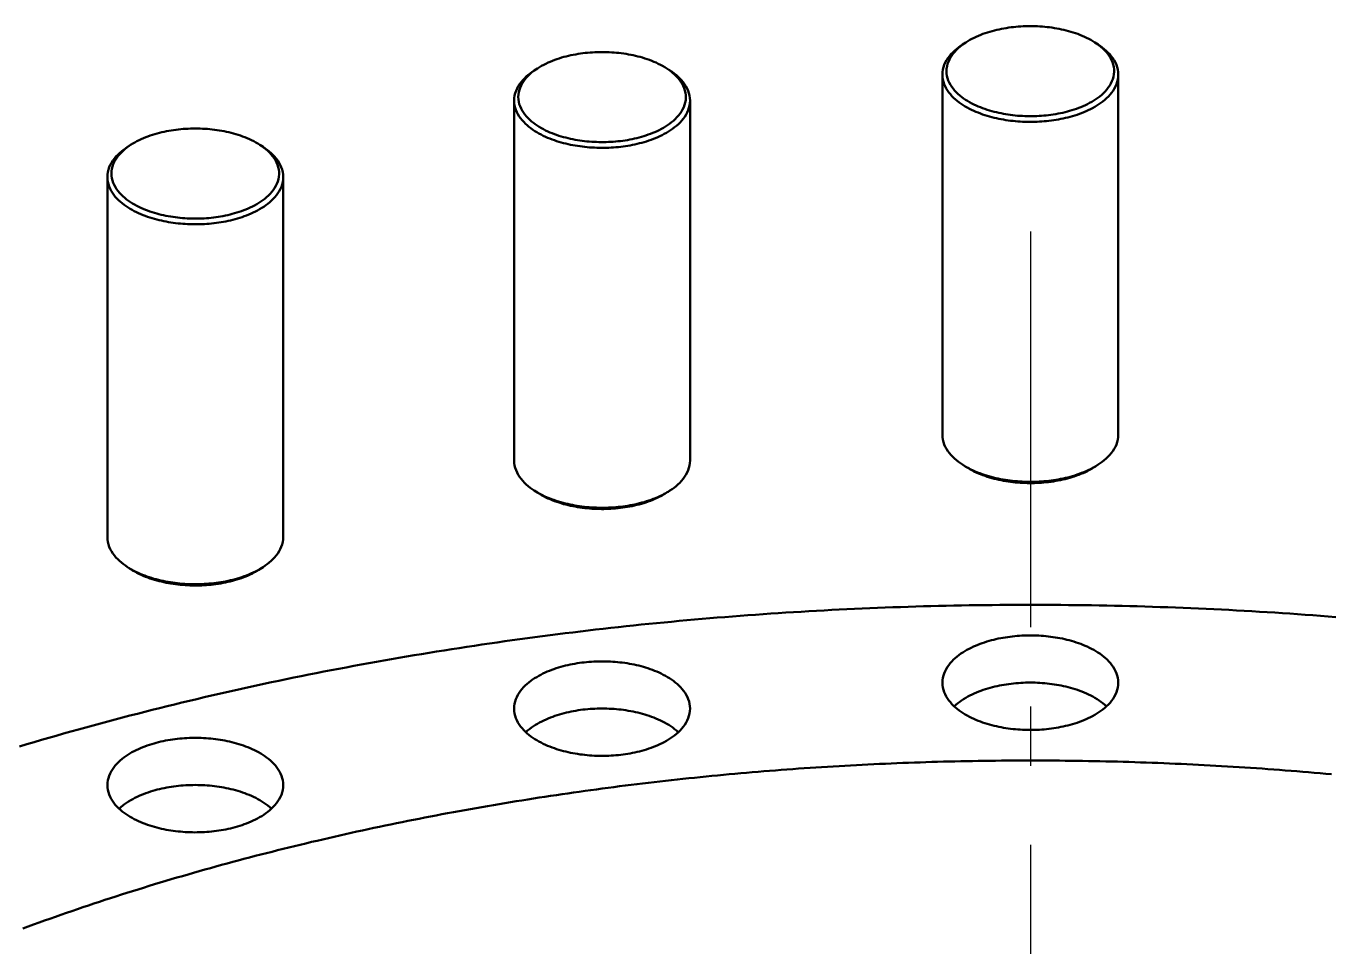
# Model space of a CAD drawing. Header units: millimetres. Extents: x 0 to 841, y 0 to 594.
# Drawn here: x 284.7 to 350.7, y 417.9 to 464.5 of the extents above; entities that cross this region are included whole.
import ezdxf

# ---------------------------------------------------------------- set-up
doc = ezdxf.new("R2010")
doc.units = ezdxf.units.MM
doc.linetypes.add('EJE', pattern=[31, 20, -4, 3, -4])
doc.layers.add('EJE', color=7, linetype='EJE', lineweight=25)
doc.layers.add('VIS', color=7, linetype='CONTINUOUS', lineweight=50)

msp = doc.modelspace()

# ---------------------------------------------------------------- linework, layer by layer
at = {"layer": 'EJE'}
msp.add_line((335.5, 454.073), (335.5, 184.27), dxfattribs=at)
at = {"layer": 'VIS'}
for points in [[(338.77, 463.633), (338.667, 463.698), (338.561, 463.759), (338.454, 463.817), (338.345, 463.872), (338.235, 463.924), (338.123, 463.973), (338.01, 464.019), (337.896, 464.062), (337.781, 464.103), (337.665, 464.141), (337.548, 464.177), (337.431, 464.211), (337.313, 464.242), (337.194, 464.271), (337.075, 464.297), (336.956, 464.322), (336.836, 464.345), (336.715, 464.365), (336.595, 464.383), (336.474, 464.4), (336.353, 464.414), (336.231, 464.426), (336.11, 464.437), (335.988, 464.445), (335.866, 464.452), (335.744, 464.457), (335.622, 464.459), (335.5, 464.46), (335.378, 464.459), (335.256, 464.457), (335.134, 464.452), (335.012, 464.445), (334.89, 464.437), (334.769, 464.426), (334.647, 464.414), (334.526, 464.4), (334.405, 464.383), (334.285, 464.365), (334.164, 464.345), (334.044, 464.322), (333.925, 464.297), (333.806, 464.271), (333.687, 464.242), (333.569, 464.211), (333.452, 464.177), (333.335, 464.141), (333.219, 464.103), (333.104, 464.062), (332.99, 464.019), (332.877, 463.973), (332.765, 463.924), (332.655, 463.872), (332.546, 463.817), (332.439, 463.759), (332.333, 463.698), (332.23, 463.633)], [(332.068, 463.528), (331.963, 463.456), (331.86, 463.381), (331.761, 463.302), (331.665, 463.219), (331.573, 463.131), (331.486, 463.038), (331.405, 462.941), (331.329, 462.839), (331.26, 462.732), (331.2, 462.62), (331.148, 462.504), (331.106, 462.384), (331.076, 462.26), (331.057, 462.134), (331.051, 462.008)], [(332.23, 463.633), (332.13, 463.565), (332.032, 463.494), (331.938, 463.418), (331.846, 463.339), (331.759, 463.255), (331.676, 463.167), (331.598, 463.075), (331.526, 462.978), (331.461, 462.876), (331.403, 462.77), (331.354, 462.66), (331.314, 462.546), (331.285, 462.429), (331.267, 462.309), (331.26, 462.189), (331.266, 462.068), (331.283, 461.948), (331.312, 461.831), (331.351, 461.717), (331.399, 461.606), (331.457, 461.5), (331.522, 461.398), (331.593, 461.3), (331.671, 461.207), (331.753, 461.119), (331.84, 461.035), (331.931, 460.956), (332.025, 460.88), (332.123, 460.808), (332.222, 460.74), (332.325, 460.676), (332.429, 460.615), (332.535, 460.557), (332.643, 460.502), (332.752, 460.451), (332.863, 460.402), (332.974, 460.356), (333.087, 460.312), (333.201, 460.272), (333.316, 460.233), (333.431, 460.197), (333.547, 460.164), (333.664, 460.133), (333.781, 460.103), (333.899, 460.076), (334.017, 460.052), (334.136, 460.029), (334.255, 460.008), (334.374, 459.99), (334.494, 459.973), (334.614, 459.958), (334.734, 459.945), (334.855, 459.934), (334.975, 459.925), (335.096, 459.918), (335.217, 459.913), (335.337, 459.91), (335.458, 459.908), (335.579, 459.908), (335.7, 459.91), (335.821, 459.914), (335.941, 459.92), (336.062, 459.928), (336.183, 459.938), (336.303, 459.949), (336.423, 459.963), (336.543, 459.978), (336.662, 459.995), (336.782, 460.014), (336.901, 460.036), (337.019, 460.059), (337.137, 460.085), (337.255, 460.112), (337.372, 460.142), (337.489, 460.174), (337.605, 460.208), (337.72, 460.245), (337.834, 460.284), (337.948, 460.326), (338.06, 460.37), (338.172, 460.417), (338.282, 460.466), (338.391, 460.519), (338.498, 460.575)], [(332.23, 463.633), (332.068, 463.528)], [(332.151, 463.58), (332.137, 463.572), (332.123, 463.563), (332.11, 463.554), (332.096, 463.545), (332.082, 463.537), (332.068, 463.528)], [(338.498, 460.575), (338.606, 460.635), (338.712, 460.698), (338.815, 460.765), (338.916, 460.836), (339.014, 460.911), (339.109, 460.99), (339.201, 461.073), (339.287, 461.161), (339.369, 461.254), (339.445, 461.351), (339.515, 461.453), (339.577, 461.559), (339.63, 461.671), (339.674, 461.786), (339.708, 461.905), (339.729, 462.026), (339.739, 462.149), (339.736, 462.273), (339.721, 462.395), (339.694, 462.516), (339.656, 462.633), (339.608, 462.747), (339.551, 462.856), (339.485, 462.961), (339.413, 463.061), (339.334, 463.156), (339.25, 463.246), (339.161, 463.332), (339.068, 463.413), (338.972, 463.49), (338.873, 463.564), (338.77, 463.633)], [(338.77, 463.633), (338.932, 463.528)], [(338.932, 463.528), (338.918, 463.537), (338.904, 463.545), (338.89, 463.554), (338.877, 463.563), (338.863, 463.572), (338.849, 463.58)], [(339.949, 462.008), (339.943, 462.134), (339.924, 462.26), (339.894, 462.384), (339.852, 462.504), (339.8, 462.62), (339.74, 462.732), (339.671, 462.839), (339.595, 462.941), (339.514, 463.038), (339.427, 463.131), (339.335, 463.219), (339.239, 463.302), (339.14, 463.381), (339.037, 463.456), (338.932, 463.528)], [(317.107, 462.322), (317.003, 462.387), (316.898, 462.448), (316.791, 462.506), (316.682, 462.561), (316.571, 462.613), (316.459, 462.662), (316.346, 462.708), (316.232, 462.752), (316.117, 462.793), (316.001, 462.831), (315.885, 462.867), (315.767, 462.9), (315.649, 462.931), (315.531, 462.96), (315.412, 462.987), (315.292, 463.012), (315.172, 463.034), (315.052, 463.054), (314.931, 463.073), (314.81, 463.089), (314.689, 463.103), (314.568, 463.116), (314.446, 463.126), (314.324, 463.135), (314.203, 463.141), (314.081, 463.146), (313.959, 463.149), (313.837, 463.15), (313.715, 463.149), (313.593, 463.146), (313.471, 463.141), (313.349, 463.135), (313.227, 463.126), (313.105, 463.116), (312.984, 463.103), (312.863, 463.089), (312.742, 463.073), (312.621, 463.054), (312.501, 463.034), (312.381, 463.012), (312.261, 462.987), (312.142, 462.96), (312.024, 462.931), (311.906, 462.9), (311.788, 462.867), (311.672, 462.831), (311.556, 462.793), (311.441, 462.752), (311.327, 462.708), (311.214, 462.662), (311.102, 462.613), (310.992, 462.561), (310.883, 462.506), (310.775, 462.448), (310.67, 462.387), (310.566, 462.322)], [(310.405, 462.217), (310.3, 462.146), (310.197, 462.071), (310.098, 461.992), (310.002, 461.908), (309.91, 461.82), (309.823, 461.728), (309.741, 461.63), (309.665, 461.528), (309.597, 461.421), (309.536, 461.309), (309.485, 461.193), (309.443, 461.073), (309.413, 460.95), (309.394, 460.824), (309.388, 460.697)], [(310.566, 462.322), (310.466, 462.255), (310.369, 462.183), (310.274, 462.108), (310.183, 462.028), (310.096, 461.945), (310.013, 461.857), (309.935, 461.764), (309.863, 461.667), (309.798, 461.566), (309.74, 461.46), (309.691, 461.349), (309.651, 461.235), (309.621, 461.118), (309.603, 460.999), (309.597, 460.878), (309.603, 460.757), (309.62, 460.638), (309.648, 460.52), (309.687, 460.406), (309.736, 460.295), (309.793, 460.189), (309.858, 460.087), (309.93, 459.99), (310.007, 459.897), (310.09, 459.809), (310.177, 459.725), (310.268, 459.645), (310.362, 459.57), (310.459, 459.498), (310.559, 459.43), (310.661, 459.365), (310.766, 459.304), (310.872, 459.247), (310.98, 459.192), (311.089, 459.14), (311.199, 459.091), (311.311, 459.045), (311.424, 459.002), (311.538, 458.961), (311.652, 458.923), (311.768, 458.887), (311.884, 458.853), (312, 458.822), (312.118, 458.793), (312.236, 458.766), (312.354, 458.741), (312.473, 458.718), (312.592, 458.698), (312.711, 458.679), (312.831, 458.662), (312.951, 458.648), (313.071, 458.635), (313.191, 458.624), (313.312, 458.615), (313.432, 458.608), (313.553, 458.603), (313.674, 458.599), (313.795, 458.598), (313.916, 458.598), (314.037, 458.6), (314.157, 458.604), (314.278, 458.61), (314.399, 458.618), (314.519, 458.627), (314.639, 458.639), (314.76, 458.652), (314.879, 458.667), (314.999, 458.685), (315.118, 458.704), (315.237, 458.725), (315.356, 458.749), (315.474, 458.774), (315.592, 458.802), (315.709, 458.831), (315.825, 458.863), (315.941, 458.898), (316.056, 458.934), (316.171, 458.974), (316.284, 459.015), (316.397, 459.059), (316.508, 459.106), (316.618, 459.156), (316.727, 459.209), (316.834, 459.264)], [(310.566, 462.322), (310.405, 462.217)], [(310.488, 462.27), (310.474, 462.261), (310.46, 462.252), (310.446, 462.244), (310.432, 462.235), (310.419, 462.226), (310.405, 462.217)], [(316.834, 459.264), (316.942, 459.324), (317.048, 459.388), (317.152, 459.455), (317.253, 459.526), (317.351, 459.601), (317.446, 459.68), (317.537, 459.763), (317.624, 459.851), (317.706, 459.943), (317.782, 460.04), (317.851, 460.142), (317.913, 460.249), (317.967, 460.36), (318.011, 460.476), (318.044, 460.594), (318.066, 460.716), (318.076, 460.839), (318.073, 460.962), (318.058, 461.085), (318.031, 461.205), (317.993, 461.323), (317.945, 461.436), (317.887, 461.546), (317.822, 461.65), (317.749, 461.75), (317.671, 461.845), (317.587, 461.936), (317.498, 462.021), (317.405, 462.103), (317.309, 462.18), (317.209, 462.253), (317.107, 462.322)], [(317.107, 462.322), (317.268, 462.217)], [(317.268, 462.217), (317.255, 462.226), (317.241, 462.235), (317.227, 462.244), (317.213, 462.252), (317.199, 462.261), (317.185, 462.27)], [(318.286, 460.697), (318.279, 460.824), (318.261, 460.95), (318.23, 461.073), (318.189, 461.193), (318.137, 461.309), (318.076, 461.421), (318.008, 461.528), (317.932, 461.63), (317.85, 461.728), (317.763, 461.82), (317.671, 461.908), (317.576, 461.992), (317.476, 462.071), (317.374, 462.146), (317.268, 462.217)], [(331.051, 462.008), (331.057, 461.886), (331.074, 461.766), (331.102, 461.648), (331.14, 461.533), (331.187, 461.421), (331.243, 461.313), (331.307, 461.209), (331.377, 461.11), (331.453, 461.015), (331.534, 460.925), (331.62, 460.839), (331.709, 460.757), (331.803, 460.679), (331.899, 460.605), (331.998, 460.535), (332.099, 460.468), (332.203, 460.404), (332.308, 460.344), (332.415, 460.286), (332.524, 460.232), (332.634, 460.181), (332.745, 460.132), (332.858, 460.086), (332.971, 460.042), (333.085, 460.001), (333.201, 459.963), (333.316, 459.926), (333.433, 459.892), (333.55, 459.861), (333.668, 459.831), (333.786, 459.803), (333.905, 459.778), (334.024, 459.754), (334.144, 459.733), (334.264, 459.713), (334.384, 459.695), (334.504, 459.68), (334.625, 459.666), (334.746, 459.653), (334.867, 459.643), (334.988, 459.635), (335.109, 459.628), (335.231, 459.623), (335.352, 459.62), (335.474, 459.619), (335.595, 459.619), (335.717, 459.622), (335.838, 459.626), (335.959, 459.632), (336.081, 459.639), (336.202, 459.649), (336.323, 459.66), (336.444, 459.673), (336.564, 459.688), (336.684, 459.705), (336.804, 459.724), (336.924, 459.745), (337.043, 459.767), (337.162, 459.792), (337.281, 459.819), (337.399, 459.847), (337.516, 459.878), (337.633, 459.911), (337.75, 459.947), (337.865, 459.984), (337.98, 460.024), (338.094, 460.067), (338.206, 460.112), (338.318, 460.159), (338.429, 460.21), (338.538, 460.263), (338.646, 460.319)], [(331.051, 462.008), (331.051, 443.815)], [(338.646, 460.319), (338.755, 460.379), (338.861, 460.443), (338.966, 460.51), (339.068, 460.581), (339.168, 460.656), (339.264, 460.734), (339.357, 460.817), (339.446, 460.904), (339.53, 460.996), (339.609, 461.092), (339.682, 461.192), (339.748, 461.298), (339.806, 461.408), (339.856, 461.522), (339.896, 461.639), (339.925, 461.76), (339.943, 461.883), (339.949, 462.008)], [(339.949, 462.008), (339.949, 443.815)], [(309.388, 460.697), (309.393, 460.576), (309.41, 460.456), (309.438, 460.337), (309.476, 460.222), (309.524, 460.11), (309.58, 460.002), (309.643, 459.899), (309.713, 459.8), (309.789, 459.705), (309.871, 459.615), (309.956, 459.529), (310.046, 459.447), (310.139, 459.369), (310.235, 459.294), (310.334, 459.224), (310.436, 459.157), (310.539, 459.093), (310.645, 459.033), (310.752, 458.976), (310.86, 458.922), (310.97, 458.87), (311.082, 458.821), (311.194, 458.775), (311.308, 458.732), (311.422, 458.691), (311.537, 458.652), (311.653, 458.616), (311.77, 458.582), (311.887, 458.55), (312.005, 458.52), (312.123, 458.493), (312.242, 458.467), (312.361, 458.444), (312.48, 458.422), (312.6, 458.402), (312.721, 458.385), (312.841, 458.369), (312.962, 458.355), (313.083, 458.343), (313.204, 458.333), (313.325, 458.324), (313.446, 458.318), (313.567, 458.313), (313.689, 458.31), (313.81, 458.308), (313.932, 458.309), (314.053, 458.311), (314.175, 458.315), (314.296, 458.321), (314.417, 458.329), (314.538, 458.338), (314.659, 458.35), (314.78, 458.363), (314.901, 458.378), (315.021, 458.395), (315.141, 458.413), (315.261, 458.434), (315.38, 458.457), (315.499, 458.481), (315.618, 458.508), (315.736, 458.537), (315.853, 458.568), (315.97, 458.601), (316.086, 458.636), (316.202, 458.674), (316.316, 458.714), (316.43, 458.756), (316.543, 458.801), (316.655, 458.849), (316.765, 458.899), (316.875, 458.952), (316.983, 459.008)], [(309.388, 460.697), (309.388, 442.504)], [(316.983, 459.008), (317.091, 459.069), (317.198, 459.132), (317.303, 459.2), (317.405, 459.27), (317.504, 459.345), (317.601, 459.424), (317.694, 459.507), (317.782, 459.594), (317.867, 459.685), (317.946, 459.781), (318.019, 459.882), (318.085, 459.987), (318.143, 460.097), (318.193, 460.211), (318.232, 460.329), (318.262, 460.45), (318.28, 460.573), (318.286, 460.697)], [(318.286, 460.697), (318.286, 442.504)], [(296.53, 458.457), (296.426, 458.521), (296.321, 458.583), (296.214, 458.641), (296.105, 458.696), (295.994, 458.747), (295.882, 458.796), (295.769, 458.842), (295.655, 458.886), (295.54, 458.927), (295.424, 458.965), (295.308, 459.001), (295.19, 459.034), (295.072, 459.066), (294.954, 459.095), (294.835, 459.121), (294.715, 459.146), (294.595, 459.168), (294.475, 459.189), (294.354, 459.207), (294.233, 459.223), (294.112, 459.238), (293.991, 459.25), (293.869, 459.261), (293.747, 459.269), (293.625, 459.276), (293.504, 459.28), (293.382, 459.283), (293.259, 459.284), (293.137, 459.283), (293.015, 459.28), (292.893, 459.276), (292.772, 459.269), (292.65, 459.261), (292.528, 459.25), (292.407, 459.238), (292.286, 459.223), (292.165, 459.207), (292.044, 459.189), (291.924, 459.168), (291.804, 459.146), (291.684, 459.121), (291.565, 459.095), (291.447, 459.066), (291.329, 459.034), (291.211, 459.001), (291.095, 458.965), (290.979, 458.927), (290.864, 458.886), (290.75, 458.842), (290.637, 458.796), (290.525, 458.747), (290.414, 458.696), (290.305, 458.641), (290.198, 458.583), (290.093, 458.521), (289.989, 458.457)], [(289.828, 458.351), (289.722, 458.28), (289.62, 458.205), (289.52, 458.126), (289.425, 458.042), (289.333, 457.954), (289.246, 457.862), (289.164, 457.764), (289.088, 457.662), (289.02, 457.555), (288.959, 457.444), (288.908, 457.327), (288.866, 457.207), (288.835, 457.084), (288.817, 456.958), (288.81, 456.831)], [(289.989, 458.457), (289.889, 458.389), (289.792, 458.317), (289.697, 458.242), (289.606, 458.163), (289.519, 458.079), (289.436, 457.991), (289.358, 457.899), (289.286, 457.802), (289.221, 457.7), (289.163, 457.594), (289.113, 457.484), (289.074, 457.37), (289.044, 457.252), (289.026, 457.133), (289.02, 457.012), (289.025, 456.892), (289.043, 456.772), (289.071, 456.655), (289.11, 456.54), (289.159, 456.43), (289.216, 456.323), (289.281, 456.221), (289.353, 456.124), (289.43, 456.031), (289.513, 455.943), (289.6, 455.859), (289.69, 455.779), (289.785, 455.704), (289.882, 455.632), (289.982, 455.564), (290.084, 455.5), (290.189, 455.439), (290.295, 455.381), (290.402, 455.326), (290.512, 455.274), (290.622, 455.226), (290.734, 455.18), (290.847, 455.136), (290.961, 455.095), (291.075, 455.057), (291.191, 455.021), (291.307, 454.988), (291.423, 454.956), (291.541, 454.927), (291.659, 454.9), (291.777, 454.875), (291.895, 454.853), (292.015, 454.832), (292.134, 454.813), (292.254, 454.797), (292.374, 454.782), (292.494, 454.769), (292.614, 454.758), (292.735, 454.749), (292.855, 454.742), (292.976, 454.737), (293.097, 454.733), (293.218, 454.732), (293.339, 454.732), (293.459, 454.734), (293.58, 454.738), (293.701, 454.744), (293.822, 454.752), (293.942, 454.761), (294.062, 454.773), (294.182, 454.786), (294.302, 454.802), (294.422, 454.819), (294.541, 454.838), (294.66, 454.86), (294.779, 454.883), (294.897, 454.908), (295.015, 454.936), (295.132, 454.966), (295.248, 454.998), (295.364, 455.032), (295.479, 455.069), (295.594, 455.108), (295.707, 455.149), (295.82, 455.194), (295.931, 455.24), (296.041, 455.29), (296.15, 455.343), (296.257, 455.398)], [(289.989, 458.457), (289.828, 458.351)], [(289.911, 458.404), (289.897, 458.395), (289.883, 458.387), (289.869, 458.378), (289.855, 458.369), (289.841, 458.36), (289.828, 458.351)], [(296.257, 455.398), (296.365, 455.458), (296.471, 455.522), (296.575, 455.589), (296.676, 455.66), (296.774, 455.735), (296.869, 455.814), (296.96, 455.897), (297.047, 455.985), (297.129, 456.077), (297.205, 456.175), (297.274, 456.277), (297.336, 456.383), (297.39, 456.494), (297.434, 456.61), (297.467, 456.729), (297.489, 456.85), (297.499, 456.973), (297.496, 457.097), (297.481, 457.219), (297.454, 457.339), (297.416, 457.457), (297.368, 457.57), (297.31, 457.68), (297.245, 457.784), (297.172, 457.884), (297.094, 457.979), (297.009, 458.07), (296.921, 458.156), (296.828, 458.237), (296.732, 458.314), (296.632, 458.387), (296.53, 458.457)], [(296.53, 458.457), (296.691, 458.351)], [(296.691, 458.351), (296.678, 458.36), (296.664, 458.369), (296.65, 458.378), (296.636, 458.387), (296.622, 458.395), (296.608, 458.404)], [(297.708, 456.831), (297.702, 456.958), (297.684, 457.084), (297.653, 457.207), (297.611, 457.327), (297.56, 457.444), (297.499, 457.555), (297.431, 457.662), (297.355, 457.764), (297.273, 457.862), (297.186, 457.954), (297.094, 458.042), (296.999, 458.126), (296.899, 458.205), (296.797, 458.28), (296.691, 458.351)], [(288.81, 456.831), (288.816, 456.71), (288.833, 456.59), (288.861, 456.472), (288.899, 456.356), (288.947, 456.244), (289.003, 456.137), (289.066, 456.033), (289.136, 455.934), (289.212, 455.839), (289.294, 455.749), (289.379, 455.663), (289.469, 455.581), (289.562, 455.503), (289.658, 455.429), (289.757, 455.358), (289.859, 455.291), (289.962, 455.228), (290.068, 455.167), (290.175, 455.11), (290.283, 455.056), (290.393, 455.004), (290.505, 454.956), (290.617, 454.91), (290.73, 454.866), (290.845, 454.825), (290.96, 454.786), (291.076, 454.75), (291.193, 454.716), (291.31, 454.684), (291.428, 454.655), (291.546, 454.627), (291.665, 454.601), (291.784, 454.578), (291.903, 454.556), (292.023, 454.537), (292.143, 454.519), (292.264, 454.503), (292.385, 454.489), (292.505, 454.477), (292.626, 454.467), (292.748, 454.459), (292.869, 454.452), (292.99, 454.447), (293.112, 454.444), (293.233, 454.443), (293.355, 454.443), (293.476, 454.445), (293.598, 454.45), (293.719, 454.455), (293.84, 454.463), (293.961, 454.473), (294.082, 454.484), (294.203, 454.497), (294.324, 454.512), (294.444, 454.529), (294.564, 454.548), (294.684, 454.568), (294.803, 454.591), (294.922, 454.616), (295.04, 454.642), (295.158, 454.671), (295.276, 454.702), (295.393, 454.735), (295.509, 454.77), (295.625, 454.808), (295.739, 454.848), (295.853, 454.891), (295.966, 454.935), (296.078, 454.983), (296.188, 455.033), (296.298, 455.086), (296.405, 455.142)], [(288.81, 456.831), (288.81, 438.638)], [(296.405, 455.142), (296.514, 455.203), (296.621, 455.267), (296.726, 455.334), (296.828, 455.405), (296.927, 455.479), (297.024, 455.558), (297.116, 455.641), (297.205, 455.728), (297.289, 455.819), (297.368, 455.915), (297.441, 456.016), (297.508, 456.122), (297.566, 456.231), (297.615, 456.345), (297.655, 456.463), (297.685, 456.584), (297.702, 456.707), (297.708, 456.831)], [(297.708, 456.831), (297.708, 438.638)], [(331.051, 443.815), (331.057, 443.688), (331.076, 443.562), (331.106, 443.439), (331.148, 443.319), (331.2, 443.202), (331.26, 443.091), (331.329, 442.984), (331.405, 442.882), (331.486, 442.784), (331.573, 442.692), (331.665, 442.604), (331.761, 442.52), (331.86, 442.441), (331.963, 442.366), (332.068, 442.295)], [(338.932, 442.295), (339.037, 442.366), (339.14, 442.441), (339.239, 442.52), (339.335, 442.604), (339.427, 442.692), (339.514, 442.784), (339.595, 442.882), (339.671, 442.984), (339.74, 443.091), (339.8, 443.202), (339.852, 443.319), (339.894, 443.439), (339.924, 443.562), (339.943, 443.688), (339.949, 443.815)], [(309.388, 442.504), (309.394, 442.377), (309.413, 442.252), (309.443, 442.128), (309.485, 442.008), (309.536, 441.892), (309.597, 441.78), (309.665, 441.673), (309.741, 441.571), (309.823, 441.474), (309.91, 441.381), (310.002, 441.293), (310.098, 441.21), (310.197, 441.13), (310.3, 441.055), (310.405, 440.984)], [(317.268, 440.984), (317.374, 441.055), (317.476, 441.13), (317.576, 441.21), (317.671, 441.293), (317.763, 441.381), (317.85, 441.474), (317.932, 441.571), (318.008, 441.673), (318.076, 441.78), (318.137, 441.892), (318.189, 442.008), (318.23, 442.128), (318.261, 442.252), (318.279, 442.377), (318.286, 442.504)], [(332.068, 442.295), (332.172, 442.23), (332.277, 442.168), (332.384, 442.11), (332.493, 442.054), (332.603, 442.002), (332.715, 441.952), (332.828, 441.905), (332.942, 441.861), (333.056, 441.819), (333.172, 441.779), (333.288, 441.742), (333.405, 441.707), (333.523, 441.675), (333.641, 441.644), (333.76, 441.616), (333.879, 441.59), (333.999, 441.566), (334.119, 441.544), (334.24, 441.524), (334.361, 441.506), (334.482, 441.489), (334.603, 441.475), (334.724, 441.463), (334.846, 441.452), (334.968, 441.443), (335.09, 441.436), (335.212, 441.431), (335.334, 441.428), (335.456, 441.426), (335.578, 441.426), (335.7, 441.428), (335.822, 441.432), (335.944, 441.438), (336.066, 441.445), (336.188, 441.455), (336.31, 441.466), (336.431, 441.479), (336.552, 441.494), (336.673, 441.511), (336.794, 441.529), (336.914, 441.55), (337.034, 441.573), (337.154, 441.597), (337.273, 441.624), (337.392, 441.653), (337.51, 441.684), (337.628, 441.717), (337.745, 441.752), (337.861, 441.79), (337.976, 441.83), (338.091, 441.873), (338.204, 441.918), (338.316, 441.966), (338.428, 442.016), (338.538, 442.069), (338.646, 442.126)], [(332.23, 442.189), (332.068, 442.295)], [(332.151, 442.242), (332.164, 442.233), (332.177, 442.224), (332.19, 442.215), (332.203, 442.207), (332.217, 442.198), (332.23, 442.189)], [(338.646, 442.126), (338.695, 442.152), (338.743, 442.179), (338.791, 442.207), (338.838, 442.236), (338.885, 442.265), (338.932, 442.295)], [(338.77, 442.189), (338.932, 442.295)], [(338.77, 442.189), (338.783, 442.198), (338.797, 442.207), (338.81, 442.215), (338.823, 442.224), (338.836, 442.233), (338.849, 442.242)], [(332.23, 442.189), (332.332, 442.125), (332.436, 442.065), (332.542, 442.007), (332.65, 441.953), (332.759, 441.901), (332.87, 441.853), (332.982, 441.807), (333.094, 441.764), (333.208, 441.723), (333.322, 441.685), (333.438, 441.649), (333.554, 441.616), (333.67, 441.585), (333.787, 441.556), (333.905, 441.529), (334.023, 441.504), (334.142, 441.482), (334.261, 441.461), (334.38, 441.443), (334.5, 441.426), (334.619, 441.411), (334.739, 441.399), (334.86, 441.388), (334.98, 441.379), (335.101, 441.372), (335.221, 441.367), (335.342, 441.363), (335.462, 441.362), (335.583, 441.362), (335.704, 441.364), (335.824, 441.368), (335.945, 441.374), (336.065, 441.382), (336.186, 441.392), (336.306, 441.403), (336.426, 441.417), (336.546, 441.432), (336.665, 441.449), (336.784, 441.469), (336.903, 441.49), (337.021, 441.513), (337.139, 441.539), (337.257, 441.566), (337.374, 441.596), (337.49, 441.628), (337.606, 441.662), (337.721, 441.699), (337.835, 441.738), (337.948, 441.78), (338.061, 441.824), (338.172, 441.871), (338.282, 441.92), (338.391, 441.973), (338.498, 442.029)], [(338.498, 442.029), (338.544, 442.054), (338.59, 442.08), (338.636, 442.106), (338.681, 442.133), (338.726, 442.161), (338.77, 442.189)], [(310.405, 440.984), (310.508, 440.919), (310.614, 440.858), (310.721, 440.799), (310.83, 440.744), (310.94, 440.691), (311.052, 440.641), (311.164, 440.594), (311.278, 440.55), (311.393, 440.508), (311.508, 440.469), (311.625, 440.432), (311.742, 440.397), (311.86, 440.364), (311.978, 440.334), (312.097, 440.306), (312.216, 440.28), (312.336, 440.256), (312.456, 440.233), (312.576, 440.213), (312.697, 440.195), (312.818, 440.179), (312.94, 440.165), (313.061, 440.152), (313.183, 440.141), (313.304, 440.133), (313.426, 440.126), (313.548, 440.121), (313.671, 440.117), (313.793, 440.116), (313.915, 440.116), (314.037, 440.118), (314.159, 440.122), (314.281, 440.127), (314.403, 440.135), (314.525, 440.144), (314.646, 440.155), (314.768, 440.168), (314.889, 440.183), (315.01, 440.2), (315.131, 440.219), (315.251, 440.239), (315.371, 440.262), (315.491, 440.287), (315.61, 440.313), (315.729, 440.342), (315.847, 440.373), (315.964, 440.406), (316.081, 440.442), (316.197, 440.48), (316.313, 440.52), (316.427, 440.562), (316.541, 440.607), (316.653, 440.655), (316.764, 440.706), (316.874, 440.759), (316.983, 440.815)], [(310.566, 440.879), (310.405, 440.984)], [(310.488, 440.932), (310.501, 440.923), (310.514, 440.914), (310.527, 440.905), (310.54, 440.896), (310.553, 440.888), (310.566, 440.879)], [(316.983, 440.815), (317.031, 440.842), (317.079, 440.869), (317.127, 440.897), (317.175, 440.925), (317.222, 440.954), (317.268, 440.984)], [(317.107, 440.879), (317.268, 440.984)], [(317.107, 440.879), (317.12, 440.888), (317.133, 440.896), (317.146, 440.905), (317.159, 440.914), (317.172, 440.923), (317.185, 440.932)], [(310.566, 440.879), (310.669, 440.815), (310.773, 440.754), (310.879, 440.697), (310.987, 440.642), (311.096, 440.591), (311.206, 440.542), (311.318, 440.496), (311.431, 440.453), (311.544, 440.413), (311.659, 440.375), (311.774, 440.339), (311.89, 440.305), (312.007, 440.274), (312.124, 440.245), (312.242, 440.219), (312.36, 440.194), (312.478, 440.171), (312.597, 440.151), (312.717, 440.132), (312.836, 440.116), (312.956, 440.101), (313.076, 440.088), (313.196, 440.077), (313.317, 440.068), (313.437, 440.061), (313.558, 440.056), (313.678, 440.053), (313.799, 440.051), (313.92, 440.052), (314.04, 440.054), (314.161, 440.058), (314.282, 440.064), (314.402, 440.072), (314.522, 440.081), (314.643, 440.093), (314.762, 440.106), (314.882, 440.122), (315.002, 440.139), (315.121, 440.158), (315.24, 440.18), (315.358, 440.203), (315.476, 440.228), (315.593, 440.256), (315.71, 440.286), (315.827, 440.318), (315.943, 440.352), (316.058, 440.389), (316.172, 440.428), (316.285, 440.469), (316.397, 440.513), (316.509, 440.56), (316.619, 440.61), (316.727, 440.662), (316.834, 440.718)], [(316.834, 440.718), (316.881, 440.743), (316.927, 440.769), (316.972, 440.796), (317.018, 440.823), (317.062, 440.851), (317.107, 440.879)], [(288.81, 438.638), (288.817, 438.511), (288.835, 438.386), (288.866, 438.262), (288.908, 438.142), (288.959, 438.026), (289.02, 437.914), (289.088, 437.807), (289.164, 437.705), (289.246, 437.608), (289.333, 437.515), (289.425, 437.427), (289.52, 437.344), (289.62, 437.265), (289.722, 437.19), (289.828, 437.118)], [(296.691, 437.118), (296.797, 437.19), (296.899, 437.265), (296.999, 437.344), (297.094, 437.427), (297.186, 437.515), (297.273, 437.608), (297.355, 437.705), (297.431, 437.807), (297.499, 437.914), (297.56, 438.026), (297.611, 438.142), (297.653, 438.262), (297.684, 438.386), (297.702, 438.511), (297.708, 438.638)], [(289.828, 437.118), (289.931, 437.053), (290.037, 436.992), (290.144, 436.933), (290.253, 436.878), (290.363, 436.825), (290.475, 436.776), (290.587, 436.729), (290.701, 436.684), (290.816, 436.642), (290.931, 436.603), (291.048, 436.566), (291.165, 436.531), (291.283, 436.499), (291.401, 436.468), (291.52, 436.44), (291.639, 436.414), (291.759, 436.39), (291.879, 436.368), (291.999, 436.348), (292.12, 436.329), (292.241, 436.313), (292.362, 436.299), (292.484, 436.286), (292.606, 436.276), (292.727, 436.267), (292.849, 436.26), (292.971, 436.255), (293.093, 436.251), (293.216, 436.25), (293.338, 436.25), (293.46, 436.252), (293.582, 436.256), (293.704, 436.262), (293.826, 436.269), (293.948, 436.279), (294.069, 436.29), (294.191, 436.303), (294.312, 436.318), (294.433, 436.334), (294.554, 436.353), (294.674, 436.374), (294.794, 436.396), (294.914, 436.421), (295.033, 436.448), (295.151, 436.476), (295.27, 436.507), (295.387, 436.541), (295.504, 436.576), (295.62, 436.614), (295.736, 436.654), (295.85, 436.696), (295.963, 436.742), (296.076, 436.789), (296.187, 436.84), (296.297, 436.893), (296.405, 436.949)], [(289.989, 437.013), (289.828, 437.118)], [(289.911, 437.066), (289.924, 437.057), (289.937, 437.048), (289.95, 437.039), (289.963, 437.03), (289.976, 437.022), (289.989, 437.013)], [(289.989, 437.013), (290.091, 436.949), (290.196, 436.888), (290.302, 436.831), (290.41, 436.776), (290.519, 436.725), (290.629, 436.677), (290.741, 436.631), (290.854, 436.588), (290.967, 436.547), (291.082, 436.509), (291.197, 436.473), (291.313, 436.44), (291.43, 436.408), (291.547, 436.38), (291.665, 436.353), (291.783, 436.328), (291.901, 436.305), (292.02, 436.285), (292.14, 436.266), (292.259, 436.25), (292.379, 436.235), (292.499, 436.222), (292.619, 436.212), (292.74, 436.203), (292.86, 436.196), (292.981, 436.19), (293.101, 436.187), (293.222, 436.186), (293.343, 436.186), (293.463, 436.188), (293.584, 436.192), (293.704, 436.198), (293.825, 436.206), (293.945, 436.216), (294.065, 436.227), (294.185, 436.24), (294.305, 436.256), (294.425, 436.273), (294.544, 436.292), (294.662, 436.314), (294.781, 436.337), (294.899, 436.363), (295.016, 436.39), (295.133, 436.42), (295.25, 436.452), (295.365, 436.486), (295.48, 436.523), (295.595, 436.562), (295.708, 436.604), (295.82, 436.648), (295.932, 436.695), (296.042, 436.744), (296.15, 436.797), (296.257, 436.852)], [(296.257, 436.852), (296.304, 436.877), (296.35, 436.903), (296.395, 436.93), (296.441, 436.957), (296.485, 436.985), (296.53, 437.013)], [(296.405, 436.949), (296.454, 436.976), (296.502, 437.003), (296.55, 437.031), (296.598, 437.059), (296.645, 437.088), (296.691, 437.118)], [(296.53, 437.013), (296.691, 437.118)], [(296.53, 437.013), (296.543, 437.022), (296.556, 437.03), (296.569, 437.039), (296.582, 437.048), (296.595, 437.057), (296.608, 437.066)], [(350.948, 434.593), (350.563, 434.623), (350.178, 434.653), (349.792, 434.682), (349.406, 434.71), (349.021, 434.737), (348.635, 434.764), (348.249, 434.79), (347.864, 434.815), (347.478, 434.839), (347.092, 434.863), (346.706, 434.885), (346.32, 434.907), (345.934, 434.928), (345.548, 434.949), (345.162, 434.968), (344.775, 434.987), (344.389, 435.005), (344.003, 435.022), (343.617, 435.039), (343.23, 435.055), (342.844, 435.07), (342.458, 435.084), (342.071, 435.097), (341.685, 435.11), (341.298, 435.122), (340.912, 435.133), (340.526, 435.143), (340.139, 435.153), (339.752, 435.162), (339.366, 435.17), (338.979, 435.177), (338.593, 435.184), (338.206, 435.189), (337.82, 435.194), (337.433, 435.199), (337.046, 435.202), (336.66, 435.205), (336.273, 435.207), (335.887, 435.208), (335.5, 435.208), (335.113, 435.208), (334.727, 435.207), (334.34, 435.205), (333.954, 435.202), (333.567, 435.199), (333.18, 435.194), (332.794, 435.189), (332.407, 435.184), (332.021, 435.177), (331.634, 435.17), (331.248, 435.162), (330.861, 435.153), (330.474, 435.143), (330.088, 435.133), (329.702, 435.122), (329.315, 435.11), (328.929, 435.097), (328.542, 435.084), (328.156, 435.07), (327.77, 435.055), (327.383, 435.039), (326.997, 435.022), (326.611, 435.005), (326.225, 434.987), (325.838, 434.968), (325.452, 434.949), (325.066, 434.928), (324.68, 434.907), (324.294, 434.885), (323.908, 434.863), (323.522, 434.839), (323.136, 434.815), (322.751, 434.79), (322.365, 434.764), (321.979, 434.737), (321.594, 434.71), (321.208, 434.682), (320.822, 434.653), (320.437, 434.623), (320.052, 434.593), (319.666, 434.562), (319.281, 434.529), (318.896, 434.497), (318.51, 434.463), (318.125, 434.429), (317.74, 434.393), (317.355, 434.357), (316.971, 434.321), (316.586, 434.283), (316.201, 434.245), (315.816, 434.206), (315.432, 434.166), (315.047, 434.125), (314.663, 434.084), (314.279, 434.041), (313.895, 433.998), (313.51, 433.954), (313.126, 433.909), (312.742, 433.864), (312.359, 433.818), (311.975, 433.771), (311.591, 433.723), (311.208, 433.674), (310.824, 433.624), (310.441, 433.574), (310.058, 433.523), (309.675, 433.471), (309.292, 433.418), (308.909, 433.365), (308.526, 433.31), (308.143, 433.255), (307.761, 433.199), (307.378, 433.142), (306.996, 433.085), (306.614, 433.026), (306.232, 432.967), (305.85, 432.907), (305.468, 432.846), (305.086, 432.784), (304.705, 432.721), (304.324, 432.658), (303.942, 432.593), (303.561, 432.528), (303.18, 432.462), (302.799, 432.396), (302.419, 432.328), (302.038, 432.259), (301.658, 432.19), (301.278, 432.12), (300.898, 432.049), (300.518, 431.977), (300.138, 431.904), (299.759, 431.831), (299.379, 431.756), (299, 431.681), (298.621, 431.605), (298.242, 431.528), (297.863, 431.45), (297.485, 431.371), (297.106, 431.292), (296.728, 431.211), (296.35, 431.13), (295.973, 431.047), (295.595, 430.964), (295.218, 430.88), (294.84, 430.795), (294.463, 430.71), (294.087, 430.623), (293.71, 430.535), (293.334, 430.447), (292.958, 430.358), (292.582, 430.267), (292.206, 430.176), (291.83, 430.084), (291.455, 429.991), (291.08, 429.897), (290.705, 429.803), (290.331, 429.707), (289.956, 429.61), (289.582, 429.513), (289.208, 429.414), (288.835, 429.315), (288.461, 429.214), (288.088, 429.113), (287.715, 429.011), (287.343, 428.908), (286.97, 428.804), (286.598, 428.699), (286.226, 428.593), (285.855, 428.486), (285.484, 428.378), (285.113, 428.269), (284.742, 428.159), (284.372, 428.048)], [(331.051, 431.274), (331.057, 431.394), (331.074, 431.514), (331.101, 431.631), (331.139, 431.746), (331.186, 431.857), (331.241, 431.965), (331.304, 432.068), (331.373, 432.166), (331.448, 432.261), (331.529, 432.351), (331.614, 432.437), (331.703, 432.518), (331.795, 432.596), (331.89, 432.67), (331.988, 432.741), (332.089, 432.807), (332.192, 432.871), (332.296, 432.931), (332.402, 432.988), (332.51, 433.043), (332.619, 433.094), (332.73, 433.143), (332.841, 433.189), (332.954, 433.233), (333.067, 433.274), (333.182, 433.313), (333.297, 433.349), (333.413, 433.383), (333.529, 433.415), (333.646, 433.445), (333.763, 433.473), (333.881, 433.499), (334, 433.523), (334.118, 433.544), (334.238, 433.564), (334.357, 433.582), (334.477, 433.599), (334.596, 433.613), (334.716, 433.625), (334.837, 433.636), (334.957, 433.645), (335.078, 433.652), (335.198, 433.657), (335.319, 433.661), (335.44, 433.662), (335.56, 433.662), (335.681, 433.661), (335.802, 433.657), (335.922, 433.652), (336.043, 433.645), (336.163, 433.636), (336.284, 433.625), (336.404, 433.613), (336.523, 433.599), (336.643, 433.582), (336.762, 433.564), (336.882, 433.544), (337, 433.523), (337.119, 433.499), (337.237, 433.473), (337.354, 433.445), (337.471, 433.415), (337.587, 433.383), (337.703, 433.349), (337.818, 433.313), (337.933, 433.274), (338.046, 433.233), (338.159, 433.189), (338.27, 433.143), (338.381, 433.094), (338.49, 433.043), (338.598, 432.988), (338.704, 432.931), (338.808, 432.871), (338.911, 432.807), (339.012, 432.741), (339.11, 432.67), (339.205, 432.596), (339.297, 432.518), (339.386, 432.437), (339.471, 432.351), (339.552, 432.261), (339.627, 432.166), (339.696, 432.068), (339.759, 431.965), (339.814, 431.857), (339.861, 431.746), (339.899, 431.631), (339.926, 431.514), (339.943, 431.394), (339.949, 431.274)], [(309.388, 429.963), (309.393, 430.084), (309.41, 430.203), (309.438, 430.321), (309.475, 430.436), (309.522, 430.547), (309.578, 430.654), (309.64, 430.757), (309.71, 430.856), (309.785, 430.95), (309.865, 431.04), (309.95, 431.126), (310.039, 431.208), (310.131, 431.286), (310.227, 431.36), (310.325, 431.43), (310.425, 431.497), (310.528, 431.56), (310.633, 431.621), (310.739, 431.678), (310.847, 431.732), (310.956, 431.784), (311.066, 431.833), (311.178, 431.879), (311.291, 431.922), (311.404, 431.963), (311.518, 432.002), (311.633, 432.039), (311.749, 432.073), (311.866, 432.105), (311.983, 432.135), (312.1, 432.163), (312.218, 432.188), (312.336, 432.212), (312.455, 432.234), (312.574, 432.254), (312.694, 432.272), (312.813, 432.288), (312.933, 432.302), (313.053, 432.315), (313.173, 432.325), (313.294, 432.334), (313.414, 432.341), (313.535, 432.347), (313.656, 432.35), (313.776, 432.352), (313.897, 432.352), (314.018, 432.35), (314.138, 432.347), (314.259, 432.341), (314.379, 432.334), (314.5, 432.325), (314.62, 432.315), (314.74, 432.302), (314.86, 432.288), (314.98, 432.272), (315.099, 432.254), (315.218, 432.234), (315.337, 432.212), (315.455, 432.188), (315.573, 432.163), (315.691, 432.135), (315.808, 432.105), (315.924, 432.073), (316.04, 432.039), (316.155, 432.002), (316.269, 431.963), (316.383, 431.922), (316.495, 431.879), (316.607, 431.833), (316.717, 431.784), (316.826, 431.732), (316.934, 431.678), (317.041, 431.621), (317.145, 431.56), (317.248, 431.497), (317.348, 431.43), (317.446, 431.36), (317.542, 431.286), (317.634, 431.208), (317.723, 431.126), (317.808, 431.04), (317.888, 430.95), (317.963, 430.856), (318.033, 430.757), (318.096, 430.654), (318.151, 430.547), (318.198, 430.436), (318.235, 430.321), (318.263, 430.203), (318.28, 430.084), (318.286, 429.963)], [(338.646, 429.585), (338.538, 429.529), (338.429, 429.476), (338.318, 429.426), (338.206, 429.378), (338.094, 429.333), (337.98, 429.291), (337.865, 429.251), (337.75, 429.213), (337.633, 429.178), (337.516, 429.145), (337.399, 429.114), (337.281, 429.085), (337.162, 429.058), (337.043, 429.034), (336.924, 429.011), (336.804, 428.99), (336.684, 428.971), (336.564, 428.955), (336.444, 428.94), (336.323, 428.926), (336.202, 428.915), (336.081, 428.906), (335.959, 428.898), (335.838, 428.892), (335.717, 428.888), (335.595, 428.886), (335.474, 428.885), (335.352, 428.887), (335.231, 428.89), (335.109, 428.895), (334.988, 428.901), (334.867, 428.91), (334.746, 428.92), (334.625, 428.932), (334.504, 428.946), (334.384, 428.962), (334.264, 428.979), (334.144, 428.999), (334.024, 429.021), (333.905, 429.044), (333.786, 429.07), (333.668, 429.097), (333.55, 429.127), (333.433, 429.159), (333.316, 429.193), (333.201, 429.229), (333.085, 429.268), (332.971, 429.309), (332.858, 429.352), (332.745, 429.398), (332.634, 429.447), (332.524, 429.498), (332.415, 429.553), (332.308, 429.61), (332.203, 429.67), (332.099, 429.734), (331.998, 429.801), (331.899, 429.871), (331.803, 429.945), (331.709, 430.023), (331.62, 430.105), (331.534, 430.191), (331.453, 430.282), (331.377, 430.377), (331.307, 430.476), (331.243, 430.579), (331.187, 430.687), (331.14, 430.799), (331.102, 430.914), (331.074, 431.032), (331.057, 431.153), (331.051, 431.274)], [(331.645, 430.082), (331.735, 430.162), (331.829, 430.239), (331.926, 430.312), (332.025, 430.381), (332.127, 430.447), (332.231, 430.51), (332.337, 430.569), (332.444, 430.625), (332.553, 430.679), (332.663, 430.729), (332.775, 430.777), (332.887, 430.823), (333, 430.865), (333.115, 430.906), (333.23, 430.944), (333.346, 430.979), (333.462, 431.013), (333.579, 431.044), (333.697, 431.073), (333.815, 431.1), (333.934, 431.125), (334.053, 431.148), (334.172, 431.169), (334.292, 431.188), (334.412, 431.206), (334.532, 431.221), (334.653, 431.234), (334.774, 431.246), (334.894, 431.256), (335.015, 431.264), (335.136, 431.27), (335.258, 431.275), (335.379, 431.277), (335.5, 431.278), (335.621, 431.277), (335.742, 431.275), (335.864, 431.27), (335.985, 431.264), (336.106, 431.256), (336.226, 431.246), (336.347, 431.234), (336.468, 431.221), (336.588, 431.206), (336.708, 431.188), (336.828, 431.169), (336.947, 431.148), (337.066, 431.125), (337.185, 431.1), (337.303, 431.073), (337.421, 431.044), (337.538, 431.013), (337.654, 430.979), (337.77, 430.944), (337.885, 430.906), (338, 430.865), (338.113, 430.823), (338.225, 430.777), (338.337, 430.729), (338.447, 430.679), (338.556, 430.625), (338.663, 430.569), (338.769, 430.51), (338.873, 430.447), (338.975, 430.381), (339.074, 430.312), (339.171, 430.239), (339.265, 430.162), (339.355, 430.082)], [(339.949, 431.274), (339.943, 431.15), (339.925, 431.027), (339.896, 430.906), (339.856, 430.788), (339.806, 430.674), (339.748, 430.564), (339.682, 430.459), (339.609, 430.358), (339.53, 430.262), (339.446, 430.17), (339.357, 430.083), (339.264, 430.001), (339.168, 429.922), (339.068, 429.847), (338.966, 429.776), (338.861, 429.709), (338.755, 429.645), (338.646, 429.585)], [(316.983, 428.274), (316.875, 428.218), (316.765, 428.165), (316.655, 428.115), (316.543, 428.068), (316.43, 428.023), (316.316, 427.98), (316.202, 427.94), (316.086, 427.903), (315.97, 427.867), (315.853, 427.834), (315.736, 427.803), (315.618, 427.775), (315.499, 427.748), (315.38, 427.723), (315.261, 427.7), (315.141, 427.68), (315.021, 427.661), (314.901, 427.644), (314.78, 427.629), (314.659, 427.616), (314.538, 427.605), (314.417, 427.595), (314.296, 427.588), (314.175, 427.582), (314.053, 427.578), (313.932, 427.575), (313.81, 427.575), (313.689, 427.576), (313.567, 427.579), (313.446, 427.584), (313.325, 427.591), (313.204, 427.599), (313.083, 427.609), (312.962, 427.621), (312.841, 427.635), (312.721, 427.651), (312.6, 427.669), (312.48, 427.688), (312.361, 427.71), (312.242, 427.734), (312.123, 427.759), (312.005, 427.787), (311.887, 427.816), (311.77, 427.848), (311.653, 427.882), (311.537, 427.919), (311.422, 427.957), (311.308, 427.998), (311.194, 428.042), (311.082, 428.088), (310.97, 428.137), (310.86, 428.188), (310.752, 428.242), (310.645, 428.3), (310.539, 428.36), (310.436, 428.423), (310.334, 428.49), (310.235, 428.561), (310.139, 428.635), (310.046, 428.713), (309.956, 428.795), (309.871, 428.881), (309.789, 428.971), (309.713, 429.066), (309.643, 429.165), (309.58, 429.269), (309.524, 429.377), (309.476, 429.488), (309.438, 429.604), (309.41, 429.722), (309.393, 429.842), (309.388, 429.963)], [(309.981, 428.771), (310.072, 428.852), (310.166, 428.929), (310.263, 429.001), (310.362, 429.071), (310.464, 429.137), (310.568, 429.199), (310.673, 429.259), (310.781, 429.315), (310.89, 429.368), (311, 429.419), (311.111, 429.467), (311.224, 429.512), (311.337, 429.555), (311.451, 429.595), (311.566, 429.633), (311.682, 429.669), (311.799, 429.702), (311.916, 429.734), (312.034, 429.763), (312.152, 429.79), (312.271, 429.815), (312.39, 429.838), (312.509, 429.859), (312.629, 429.878), (312.749, 429.895), (312.869, 429.91), (312.989, 429.924), (313.11, 429.936), (313.231, 429.945), (313.352, 429.953), (313.473, 429.96), (313.594, 429.964), (313.715, 429.967), (313.837, 429.968), (313.958, 429.967), (314.079, 429.964), (314.2, 429.96), (314.321, 429.953), (314.442, 429.945), (314.563, 429.936), (314.684, 429.924), (314.804, 429.91), (314.924, 429.895), (315.045, 429.878), (315.164, 429.859), (315.284, 429.838), (315.403, 429.815), (315.521, 429.79), (315.639, 429.763), (315.757, 429.734), (315.874, 429.702), (315.991, 429.669), (316.107, 429.633), (316.222, 429.595), (316.336, 429.555), (316.45, 429.512), (316.562, 429.467), (316.673, 429.419), (316.784, 429.368), (316.892, 429.315), (317, 429.259), (317.105, 429.199), (317.209, 429.137), (317.311, 429.071), (317.411, 429.001), (317.507, 428.929), (317.601, 428.852), (317.692, 428.771)], [(318.286, 429.963), (318.28, 429.839), (318.262, 429.716), (318.232, 429.595), (318.193, 429.478), (318.143, 429.363), (318.085, 429.254), (318.019, 429.148), (317.946, 429.048), (317.867, 428.951), (317.782, 428.86), (317.694, 428.773), (317.601, 428.69), (317.504, 428.611), (317.405, 428.537), (317.303, 428.466), (317.198, 428.399), (317.091, 428.335), (316.983, 428.274)], [(288.81, 426.098), (288.816, 426.218), (288.833, 426.338), (288.861, 426.455), (288.898, 426.57), (288.945, 426.681), (289.001, 426.788), (289.063, 426.891), (289.133, 426.99), (289.208, 427.085), (289.288, 427.175), (289.373, 427.26), (289.462, 427.342), (289.554, 427.42), (289.65, 427.494), (289.748, 427.564), (289.848, 427.631), (289.951, 427.695), (290.056, 427.755), (290.162, 427.812), (290.27, 427.867), (290.379, 427.918), (290.489, 427.967), (290.601, 428.013), (290.713, 428.056), (290.827, 428.098), (290.941, 428.136), (291.056, 428.173), (291.172, 428.207), (291.288, 428.239), (291.405, 428.269), (291.523, 428.297), (291.641, 428.323), (291.759, 428.346), (291.878, 428.368), (291.997, 428.388), (292.116, 428.406), (292.236, 428.422), (292.356, 428.437), (292.476, 428.449), (292.596, 428.46), (292.717, 428.468), (292.837, 428.476), (292.958, 428.481), (293.078, 428.484), (293.199, 428.486), (293.32, 428.486), (293.441, 428.484), (293.561, 428.481), (293.682, 428.476), (293.802, 428.468), (293.923, 428.46), (294.043, 428.449), (294.163, 428.437), (294.283, 428.422), (294.403, 428.406), (294.522, 428.388), (294.641, 428.368), (294.76, 428.346), (294.878, 428.323), (294.996, 428.297), (295.114, 428.269), (295.23, 428.239), (295.347, 428.207), (295.463, 428.173), (295.578, 428.136), (295.692, 428.098), (295.806, 428.056), (295.918, 428.013), (296.03, 427.967), (296.14, 427.918), (296.249, 427.867), (296.357, 427.812), (296.463, 427.755), (296.568, 427.695), (296.671, 427.631), (296.771, 427.564), (296.869, 427.494), (296.965, 427.42), (297.057, 427.342), (297.146, 427.26), (297.231, 427.175), (297.311, 427.085), (297.386, 426.99), (297.456, 426.891), (297.518, 426.788), (297.574, 426.681), (297.621, 426.57), (297.658, 426.455), (297.686, 426.338), (297.703, 426.218), (297.708, 426.098)], [(350.737, 426.642), (350.445, 426.669), (350.153, 426.695), (349.86, 426.721), (349.568, 426.746), (349.276, 426.77), (348.983, 426.795), (348.691, 426.818), (348.398, 426.841), (348.106, 426.864), (347.813, 426.885), (347.52, 426.907), (347.228, 426.928), (346.935, 426.948), (346.642, 426.968), (346.349, 426.987), (346.056, 427.006), (345.764, 427.025), (345.471, 427.042), (345.178, 427.06), (344.885, 427.076), (344.592, 427.093), (344.299, 427.108), (344.006, 427.123), (343.713, 427.138), (343.42, 427.152), (343.127, 427.166), (342.833, 427.179), (342.54, 427.192), (342.247, 427.204), (341.954, 427.215), (341.661, 427.226), (341.367, 427.237), (341.074, 427.247), (340.781, 427.256), (340.488, 427.265), (340.194, 427.274), (339.901, 427.282), (339.608, 427.289), (339.314, 427.296), (339.021, 427.303), (338.728, 427.309), (338.434, 427.314), (338.141, 427.319), (337.847, 427.323), (337.554, 427.327), (337.261, 427.33), (336.967, 427.333), (336.674, 427.336), (336.38, 427.337), (336.087, 427.339), (335.793, 427.339), (335.5, 427.34), (335.207, 427.339), (334.913, 427.339), (334.62, 427.337), (334.326, 427.336), (334.033, 427.333), (333.739, 427.33), (333.446, 427.327), (333.153, 427.323), (332.859, 427.319), (332.566, 427.314), (332.272, 427.309), (331.979, 427.303), (331.686, 427.296), (331.392, 427.289), (331.099, 427.282), (330.806, 427.274), (330.512, 427.265), (330.219, 427.256), (329.926, 427.247), (329.633, 427.237), (329.339, 427.226), (329.046, 427.215), (328.753, 427.204), (328.46, 427.192), (328.167, 427.179), (327.873, 427.166), (327.58, 427.152), (327.287, 427.138), (326.994, 427.123), (326.701, 427.108), (326.408, 427.093), (326.115, 427.076), (325.822, 427.06), (325.529, 427.042), (325.236, 427.025), (324.944, 427.006), (324.651, 426.987), (324.358, 426.968), (324.065, 426.948), (323.772, 426.928), (323.48, 426.907), (323.187, 426.885), (322.894, 426.864), (322.602, 426.841), (322.309, 426.818), (322.017, 426.795), (321.724, 426.77), (321.432, 426.746), (321.14, 426.721), (320.847, 426.695), (320.555, 426.669), (320.263, 426.642), (319.971, 426.615), (319.679, 426.587), (319.387, 426.559), (319.095, 426.53), (318.803, 426.501), (318.511, 426.471), (318.219, 426.441), (317.927, 426.41), (317.635, 426.378), (317.344, 426.347), (317.052, 426.314), (316.76, 426.281), (316.469, 426.247), (316.177, 426.213), (315.886, 426.179), (315.595, 426.143), (315.304, 426.108), (315.012, 426.071), (314.721, 426.035), (314.43, 425.997), (314.139, 425.959), (313.848, 425.921), (313.557, 425.882), (313.267, 425.843), (312.976, 425.802), (312.685, 425.762), (312.395, 425.721), (312.104, 425.679), (311.814, 425.637), (311.524, 425.594), (311.234, 425.551), (310.943, 425.507), (310.653, 425.462), (310.363, 425.417), (310.074, 425.372), (309.784, 425.326), (309.494, 425.279), (309.204, 425.232), (308.915, 425.184), (308.625, 425.136), (308.336, 425.087), (308.047, 425.038), (307.758, 424.988), (307.469, 424.937), (307.18, 424.886), (306.891, 424.834), (306.602, 424.782), (306.314, 424.729), (306.025, 424.676), (305.737, 424.622), (305.448, 424.567), (305.16, 424.512), (304.872, 424.456), (304.584, 424.4), (304.296, 424.343), (304.008, 424.286), (303.721, 424.228), (303.433, 424.17), (303.146, 424.11), (302.858, 424.051), (302.571, 423.99), (302.284, 423.93), (301.997, 423.868), (301.71, 423.806), (301.424, 423.743), (301.137, 423.68), (300.851, 423.616), (300.565, 423.552), (300.278, 423.487), (299.992, 423.421), (299.707, 423.355), (299.421, 423.288), (299.135, 423.221), (298.85, 423.153), (298.565, 423.084), (298.279, 423.015), (297.994, 422.945), (297.709, 422.875), (297.425, 422.804), (297.14, 422.732), (296.856, 422.66), (296.572, 422.587), (296.288, 422.514), (296.004, 422.44), (295.72, 422.365), (295.436, 422.29), (295.153, 422.214), (294.87, 422.137), (294.586, 422.06), (294.304, 421.982), (294.021, 421.904), (293.738, 421.825), (293.456, 421.745), (293.174, 421.664), (292.892, 421.583), (292.61, 421.502), (292.328, 421.419), (292.047, 421.337), (291.765, 421.253), (291.484, 421.169), (291.203, 421.084), (290.923, 420.998), (290.642, 420.912), (290.362, 420.825), (290.082, 420.738), (289.802, 420.65), (289.522, 420.561), (289.243, 420.471), (288.964, 420.381), (288.685, 420.29), (288.406, 420.199), (288.127, 420.107), (287.849, 420.014), (287.571, 419.92), (287.293, 419.826), (287.015, 419.731), (286.738, 419.636), (286.461, 419.539), (286.184, 419.442), (285.907, 419.345), (285.63, 419.246), (285.354, 419.147), (285.078, 419.047), (284.803, 418.947), (284.527, 418.846)], [(350.737, 426.642), (350.445, 426.669), (350.153, 426.695), (349.86, 426.721), (349.568, 426.746), (349.276, 426.77), (348.983, 426.795), (348.691, 426.818), (348.398, 426.841), (348.106, 426.864), (347.813, 426.885), (347.52, 426.907), (347.228, 426.928), (346.935, 426.948), (346.642, 426.968), (346.349, 426.987), (346.056, 427.006), (345.764, 427.025), (345.471, 427.042), (345.178, 427.06), (344.885, 427.076), (344.592, 427.093), (344.299, 427.108), (344.006, 427.123), (343.713, 427.138), (343.42, 427.152), (343.127, 427.166), (342.833, 427.179), (342.54, 427.192), (342.247, 427.204), (341.954, 427.215), (341.661, 427.226), (341.367, 427.237), (341.074, 427.247), (340.781, 427.256), (340.488, 427.265), (340.194, 427.274), (339.901, 427.282), (339.608, 427.289), (339.314, 427.296), (339.021, 427.303), (338.728, 427.309), (338.434, 427.314), (338.141, 427.319), (337.847, 427.323), (337.554, 427.327), (337.261, 427.33), (336.967, 427.333), (336.674, 427.336), (336.38, 427.337), (336.087, 427.339), (335.793, 427.339), (335.5, 427.34), (335.207, 427.339), (334.913, 427.339), (334.62, 427.337), (334.326, 427.336), (334.033, 427.333), (333.739, 427.33), (333.446, 427.327), (333.153, 427.323), (332.859, 427.319), (332.566, 427.314), (332.272, 427.309), (331.979, 427.303), (331.686, 427.296), (331.392, 427.289), (331.099, 427.282), (330.806, 427.274), (330.512, 427.265), (330.219, 427.256), (329.926, 427.247), (329.633, 427.237), (329.339, 427.226), (329.046, 427.215), (328.753, 427.204), (328.46, 427.192), (328.167, 427.179), (327.873, 427.166), (327.58, 427.152), (327.287, 427.138), (326.994, 427.123), (326.701, 427.108), (326.408, 427.093), (326.115, 427.076), (325.822, 427.06), (325.529, 427.042), (325.236, 427.025), (324.944, 427.006), (324.651, 426.987), (324.358, 426.968), (324.065, 426.948), (323.772, 426.928), (323.48, 426.907), (323.187, 426.885), (322.894, 426.864), (322.602, 426.841), (322.309, 426.818), (322.017, 426.795), (321.724, 426.77), (321.432, 426.746), (321.14, 426.721), (320.847, 426.695), (320.555, 426.669), (320.263, 426.642), (319.971, 426.615), (319.679, 426.587), (319.387, 426.559), (319.095, 426.53), (318.803, 426.501), (318.511, 426.471), (318.219, 426.441), (317.927, 426.41), (317.635, 426.378), (317.344, 426.347), (317.052, 426.314), (316.76, 426.281), (316.469, 426.247), (316.177, 426.213), (315.886, 426.179), (315.595, 426.143), (315.304, 426.108), (315.012, 426.071), (314.721, 426.035), (314.43, 425.997), (314.139, 425.959), (313.848, 425.921), (313.557, 425.882), (313.267, 425.843), (312.976, 425.802), (312.685, 425.762), (312.395, 425.721), (312.104, 425.679), (311.814, 425.637), (311.524, 425.594), (311.234, 425.551), (310.943, 425.507), (310.653, 425.462), (310.363, 425.417), (310.074, 425.372), (309.784, 425.326), (309.494, 425.279), (309.204, 425.232), (308.915, 425.184), (308.625, 425.136), (308.336, 425.087), (308.047, 425.038), (307.758, 424.988), (307.469, 424.937), (307.18, 424.886), (306.891, 424.834), (306.602, 424.782), (306.314, 424.729), (306.025, 424.676), (305.737, 424.622), (305.448, 424.567), (305.16, 424.512), (304.872, 424.456), (304.584, 424.4), (304.296, 424.343), (304.008, 424.286), (303.721, 424.228), (303.433, 424.17), (303.146, 424.11), (302.858, 424.051), (302.571, 423.99), (302.284, 423.93), (301.997, 423.868), (301.71, 423.806), (301.424, 423.743), (301.137, 423.68), (300.851, 423.616), (300.565, 423.552), (300.278, 423.487), (299.992, 423.421), (299.707, 423.355), (299.421, 423.288), (299.135, 423.221), (298.85, 423.153), (298.565, 423.084), (298.279, 423.015), (297.994, 422.945), (297.709, 422.875), (297.425, 422.804), (297.14, 422.732), (296.856, 422.66), (296.572, 422.587), (296.288, 422.514), (296.004, 422.44), (295.72, 422.365), (295.436, 422.29), (295.153, 422.214), (294.87, 422.137), (294.586, 422.06), (294.304, 421.982), (294.021, 421.904), (293.738, 421.825), (293.456, 421.745), (293.174, 421.664), (292.892, 421.583), (292.61, 421.502), (292.328, 421.419), (292.047, 421.337), (291.765, 421.253), (291.484, 421.169), (291.203, 421.084), (290.923, 420.998), (290.642, 420.912), (290.362, 420.825), (290.082, 420.738), (289.802, 420.65), (289.522, 420.561), (289.243, 420.471), (288.964, 420.381), (288.685, 420.29), (288.406, 420.199), (288.127, 420.107), (287.849, 420.014), (287.571, 419.92), (287.293, 419.826), (287.015, 419.731), (286.738, 419.636), (286.461, 419.539), (286.184, 419.442), (285.907, 419.345), (285.63, 419.246), (285.354, 419.147), (285.078, 419.047), (284.803, 418.947), (284.527, 418.846)], [(296.405, 424.409), (296.298, 424.353), (296.188, 424.3), (296.078, 424.249), (295.966, 424.202), (295.853, 424.157), (295.739, 424.114), (295.625, 424.074), (295.509, 424.037), (295.393, 424.002), (295.276, 423.968), (295.158, 423.938), (295.04, 423.909), (294.922, 423.882), (294.803, 423.857), (294.684, 423.835), (294.564, 423.814), (294.444, 423.795), (294.324, 423.778), (294.203, 423.763), (294.082, 423.75), (293.961, 423.739), (293.84, 423.729), (293.719, 423.722), (293.598, 423.716), (293.476, 423.712), (293.355, 423.71), (293.233, 423.709), (293.112, 423.71), (292.99, 423.713), (292.869, 423.718), (292.748, 423.725), (292.626, 423.733), (292.505, 423.744), (292.385, 423.756), (292.264, 423.77), (292.143, 423.785), (292.023, 423.803), (291.903, 423.823), (291.784, 423.844), (291.665, 423.868), (291.546, 423.893), (291.428, 423.921), (291.31, 423.951), (291.193, 423.982), (291.076, 424.017), (290.96, 424.053), (290.845, 424.091), (290.73, 424.132), (290.617, 424.176), (290.505, 424.222), (290.393, 424.271), (290.283, 424.322), (290.175, 424.376), (290.068, 424.434), (289.962, 424.494), (289.859, 424.558), (289.757, 424.625), (289.658, 424.695), (289.562, 424.769), (289.469, 424.847), (289.379, 424.929), (289.294, 425.015), (289.212, 425.106), (289.136, 425.2), (289.066, 425.299), (289.003, 425.403), (288.947, 425.511), (288.899, 425.623), (288.861, 425.738), (288.833, 425.856), (288.816, 425.976), (288.81, 426.098)], [(289.404, 424.905), (289.495, 424.986), (289.589, 425.063), (289.686, 425.136), (289.785, 425.205), (289.887, 425.271), (289.991, 425.333), (290.096, 425.393), (290.204, 425.449), (290.312, 425.503), (290.423, 425.553), (290.534, 425.601), (290.646, 425.646), (290.76, 425.689), (290.874, 425.729), (290.989, 425.767), (291.105, 425.803), (291.222, 425.837), (291.339, 425.868), (291.457, 425.897), (291.575, 425.924), (291.693, 425.949), (291.812, 425.972), (291.932, 425.993), (292.052, 426.012), (292.172, 426.029), (292.292, 426.045), (292.412, 426.058), (292.533, 426.07), (292.654, 426.08), (292.775, 426.088), (292.896, 426.094), (293.017, 426.098), (293.138, 426.101), (293.259, 426.102), (293.381, 426.101), (293.502, 426.098), (293.623, 426.094), (293.744, 426.088), (293.865, 426.08), (293.986, 426.07), (294.107, 426.058), (294.227, 426.045), (294.347, 426.029), (294.467, 426.012), (294.587, 425.993), (294.707, 425.972), (294.826, 425.949), (294.944, 425.924), (295.062, 425.897), (295.18, 425.868), (295.297, 425.837), (295.414, 425.803), (295.53, 425.767), (295.645, 425.729), (295.759, 425.689), (295.873, 425.646), (295.985, 425.601), (296.096, 425.553), (296.207, 425.503), (296.315, 425.449), (296.423, 425.393), (296.528, 425.333), (296.632, 425.271), (296.734, 425.205), (296.833, 425.136), (296.93, 425.063), (297.024, 424.986), (297.115, 424.905)], [(297.708, 426.098), (297.702, 425.973), (297.685, 425.85), (297.655, 425.73), (297.615, 425.612), (297.566, 425.498), (297.508, 425.388), (297.441, 425.283), (297.368, 425.182), (297.289, 425.086), (297.205, 424.994), (297.116, 424.907), (297.024, 424.824), (296.927, 424.746), (296.828, 424.671), (296.726, 424.6), (296.621, 424.533), (296.514, 424.469), (296.405, 424.409)]]:
    msp.add_lwpolyline(points, dxfattribs=at)

doc.saveas('drawing.dxf')
